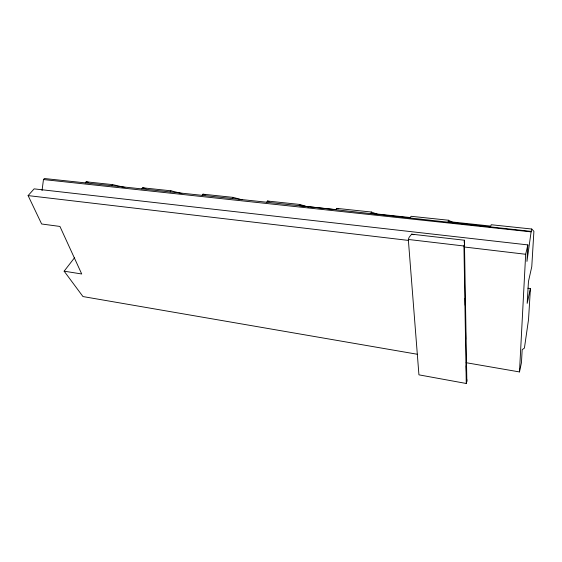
<?xml version="1.0" encoding="UTF-8"?>
<svg xmlns="http://www.w3.org/2000/svg" width="562" height="562" viewBox="0 0 562 562"><rect width="100%" height="100%" fill="white"/><g stroke="black" fill="none" stroke-linecap="round" stroke-linejoin="round"><path stroke-width="0.84" d="M466.123 362.701L519.492 371.932L525.667 254.27L527.859 244.906L34.134 188.867L28.1 195.597L41.637 223.992L59.937 226.444L81.715 273.982L64.138 271.179L74.521 257.761M527.859 244.906L526.959 261.414L531.174 231.403L299.209 205.692L299.869 204.463L308.7 207.209M527.894 288.215L530.416 288.559L528.526 319.56L524.423 348.082L522.168 349.676L521.466 362.609L519.492 371.932M42.038 190.595L43.464 179.552L44.391 178.519L336.013 209.619L336.631 208.354L371.461 212.043L377.636 214.375M530.416 288.559L527.17 303.368L528.463 281.464L531.771 266.676L533.9 231.326L531.729 229.022L491.188 224.737L490.802 226.093L448.076 221.533L448.518 220.234L452.593 222.327M531.223 231.172L531.729 229.022M466.263 383.481L466.846 381.261L464.402 240.227L411.623 234.171L409.15 237.283L408.321 239.461L418.936 374.847L466.263 383.481L463.945 245.994L464.648 243.739M371.461 212.043L370.892 213.335L410.492 217.557L410.998 216.286L448.518 220.234M464.402 240.227L464.121 242.32M266.746 202.229L267.449 201.027L299.869 204.463M232.45 198.576L233.195 197.395L242.032 199.819M202.165 195.344L202.945 194.185L233.195 197.395M170.131 191.93L170.939 190.799L181.933 193.539M141.814 188.909L142.65 187.799L170.939 190.799M111.824 185.706L112.688 184.624L124.912 187.462M85.284 182.882L86.176 181.814L112.688 184.624M122.256 187.279L123.991 187.469M43.464 179.552L531.069 231.853M408.321 239.461L463.945 245.994M464.198 246.985L525.667 254.27M28.1 195.597L408.714 240.445M417.482 354.285L82.972 296.56L64.138 271.179M86.176 181.814L88.712 182.39M411.623 234.171L413.871 234.712M142.65 187.799L145.965 188.6M202.945 194.185L205.327 194.81M267.449 201.027L269.058 201.491M336.631 208.354L338.205 208.888M466.72 379.153L466.846 381.261M466.495 374.278L466.179 365.799M464.486 264.161L464.57 269.402M465.055 298.239L465.167 305.229M465.617 332.311L465.736 339.3"/></g></svg>
